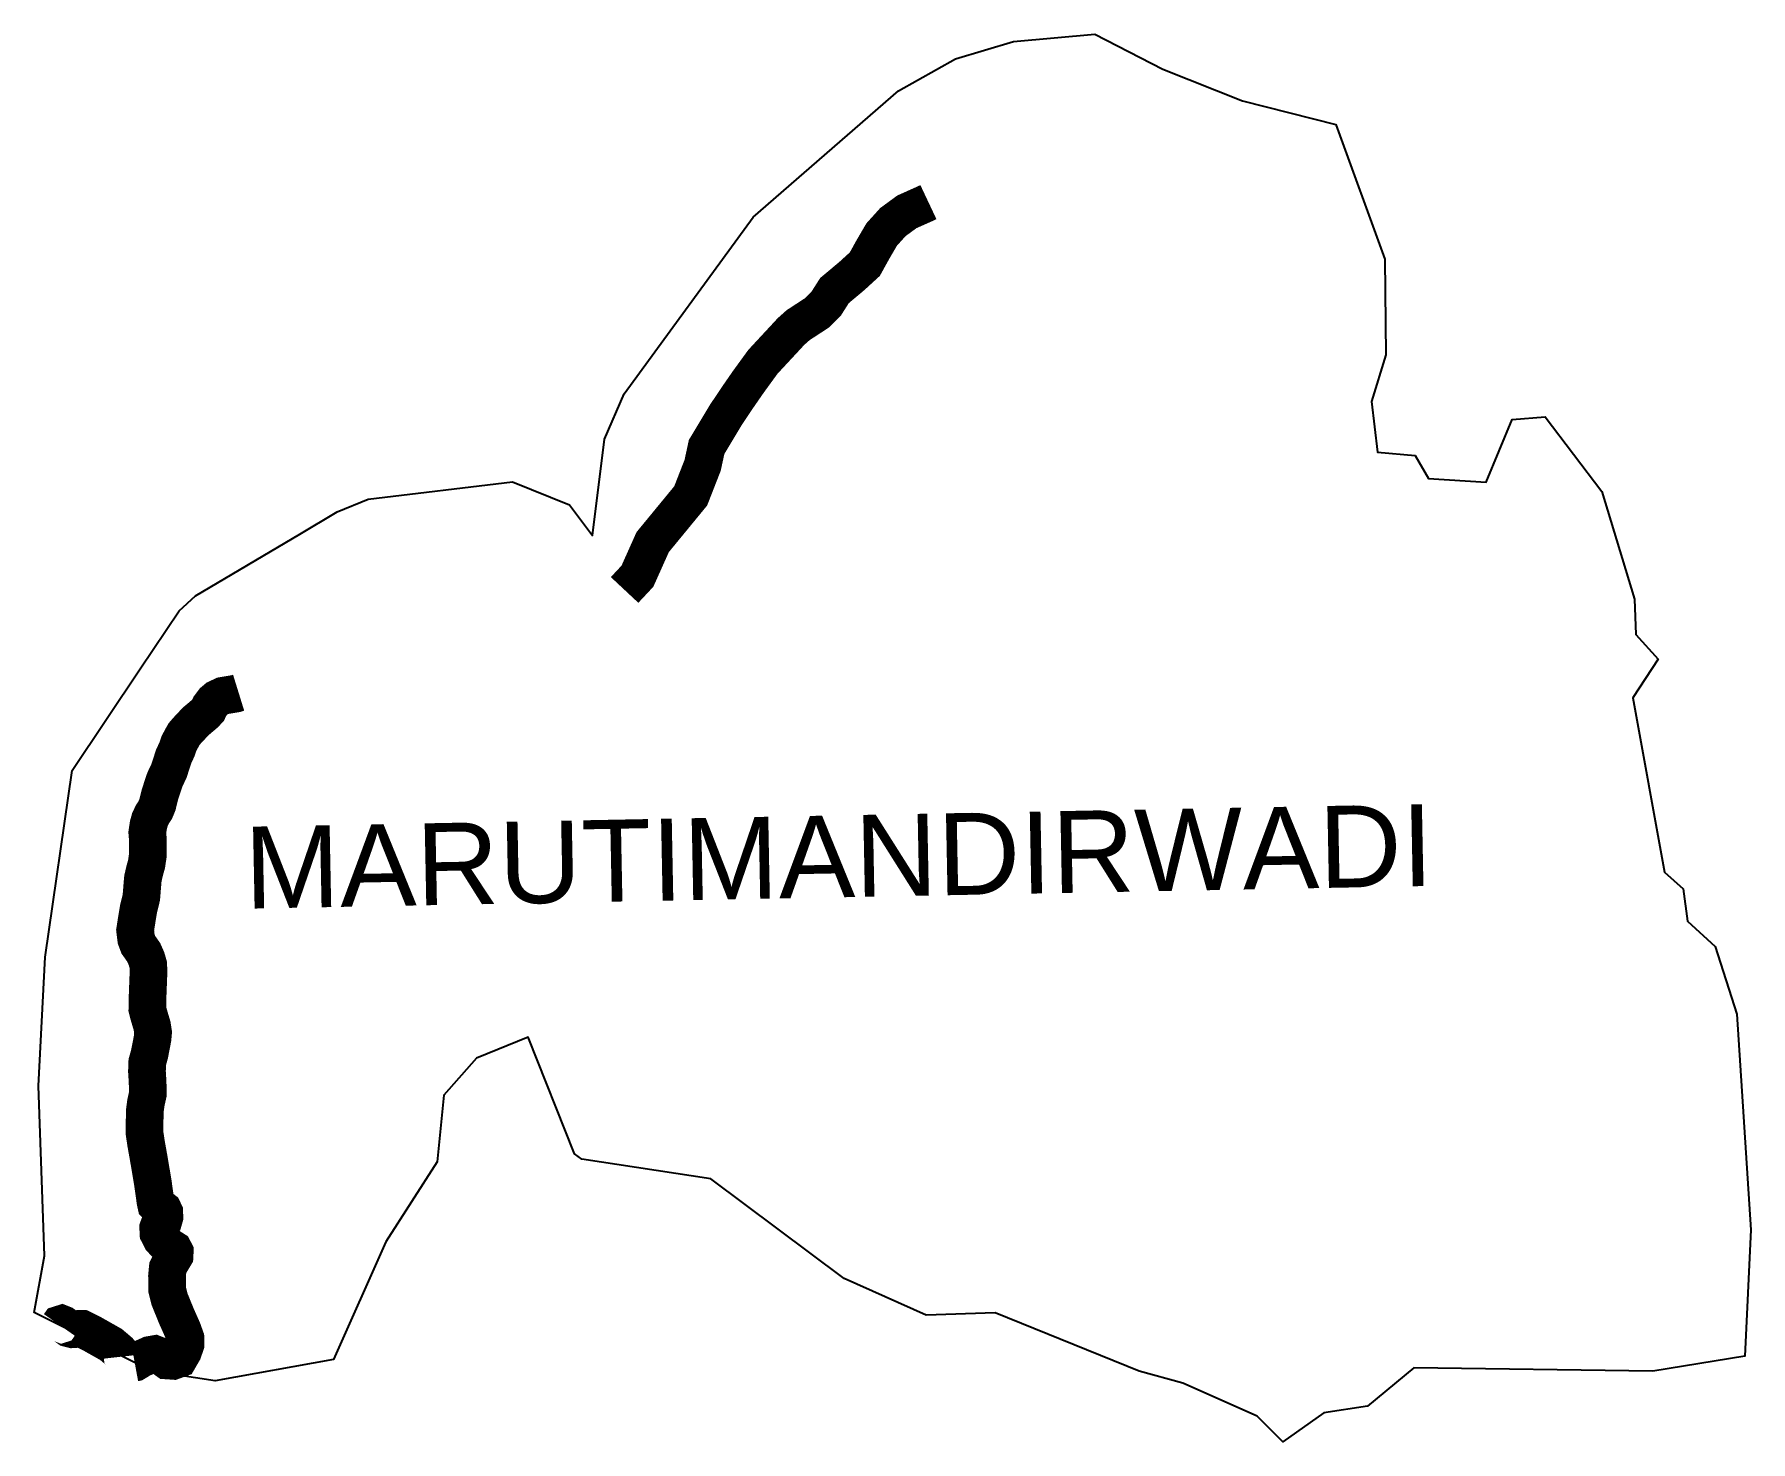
# Model space of a CAD drawing. Header units: feet. Extents: x 307300 to 309578, y 1927148 to 1929017.
import ezdxf

# ---------------------------------------------------------------- set-up
doc = ezdxf.new("R2010")
doc.units = ezdxf.units.FT
doc.header["$MEASUREMENT"] = 0
doc.layers.add('NATURALLY PROTECTED', color=3, linetype='Continuous')
doc.layers.add('VILLAGE NAME', color=250, linetype='Continuous')
doc.styles.get("Standard").update_dxf_attribs({"font": 'arial.ttf'})

msp = doc.modelspace()

# ---------------------------------------------------------------- linework, layer by layer
at = {"color": 4}
for points in [[(308599.9726124713, 1929007.505694448), (308707.8057132025, 1929016.971145655), (308798.1221467137, 1928970.526273888), (308903.8301940083, 1928928.435836291), (309027.5686494715, 1928897.326509079), (309092.7869498054, 1928718.493219221), (309093.8661812438, 1928591.501676032), (309075.2118007764, 1928529.615052388), (309083.0601249838, 1928462.082354952), (309132.8614949295, 1928457.850320694), (309150.4420698651, 1928427.179648579), (309227.358722538, 1928422.211313411), (309261.4899215075, 1928505.331664046), (309305.4975510463, 1928509.216392798), (309380.5356001465, 1928409.904854505), (309424.0094248171, 1928267.157635097), (309425.8153811747, 1928220.269426293), (309455.2715232567, 1928187.412098808), (309421.9080096525, 1928135.870358123), (309463.7860666948, 1927904.576428127), (309488.6728600239, 1927882.335964312), (309494.4590540908, 1927839.62897337), (309531.2002305428, 1927805.645702731), (309559.8141508547, 1927715.903193078), (309578.2235568126, 1927429.735173499), (309570.6685746763, 1927261.973989482), (309448.5589306549, 1927241.908644005), (309131.0463308348, 1927246.227402593), (309069.7270894304, 1927195.346577324), (309011.5611822515, 1927186.733102908), (308957.3675005752, 1927148.371634078), (308923.2413744744, 1927182.090896858), (308824.4011998943, 1927225.973532127), (308766.5244889917, 1927242.079877126), (308575.6977968368, 1927319.317632551), (308483.8021152384, 1927316.328289396), (308375.2665541285, 1927364.825929693), (308198.3701254474, 1927497.15948704), (308026.923562591, 1927523.585167441), (308017.0716802254, 1927530.582026127), (307955.7881860478, 1927685.527993003), (307887.3833556707, 1927657.781206914), (307844.0225161409, 1927608.486840703), (307834.9532766483, 1927520.05218726), (307766.6437272475, 1927413.52920103), (307697.4212707769, 1927257.640457873), (307540.346657704, 1927229.3590261), (307456.078962505, 1927242.118945775), (307300.3178622272, 1927320.013151681), (307313.9643460161, 1927395.308204457), (307305.7232950658, 1927620.787310228), (307314.8995405308, 1927791.863930112), (307350.6417721986, 1928039.739924724), (307440.9360627158, 1928174.563901258), (307492.6125270052, 1928251.725218643), (307514.0360776016, 1928271.326632763), (307652.5162886883, 1928353.481670497), (307702.2279642123, 1928382.973715219), (307743.3376031485, 1928399.702690643), (307934.925329256, 1928422.918038484), (308010.6996463952, 1928392.049801223), (308041.0812380371, 1928351.686249963), (308056.9386062373, 1928479.495194249), (308083.2718950812, 1928539.471033376), (308254.4970108892, 1928774.258653076), (308447.3666689369, 1928941.934366585), (308523.093882786, 1928984.429850644)], [(308523.093882786, 1928984.429850644), (308599.9726124713, 1929007.505694448)]]:
    msp.add_lwpolyline(points, dxfattribs=at)
at = {"layer": 'NATURALLY PROTECTED', "flags": 128}
msp.add_lwpolyline([(308486.9481310503, 1928794.161816757, 50, 50, 0), (308481.4759558049, 1928791.582188147, 50, 50, 0), (308458.3481430542, 1928781.263673709, 50, 50, 0), (308439.7637401224, 1928767.643462433, 50, 50, 0), (308424.8959146303, 1928751.134218968, 50, 50, 0), (308412.5063126758, 1928729.878003299, 50, 50, 0), (308402.540367869, 1928711.80959358, 50, 50, 0), (308385.4019742673, 1928696.125679416, 50, 50, 0), (308362.2741615167, 1928676.727024127, 50, 50, 0), (308351.1236713309, 1928659.185929219, 50, 50, 0), (308339.1463487661, 1928647.216376543, 50, 50, 0), (308314.1610051622, 1928630.913275586, 50, 50, 0), (308304.6619061349, 1928622.452321528, 50, 50, 0), (308267.2286048539, 1928582.081038881, 50, 50, 0), (308248.0250249711, 1928555.665945628, 50, 50, 0), (308233.157199479, 1928534.203967088, 50, 50, 0), (308218.2893739869, 1928511.915899975, 50, 50, 0), (308192.5802678513, 1928469.164677407, 50, 50, 0), (308187.2941488379, 1928444.730526331, 50, 50, 0), (308171.4350339308, 1928404.117415365, 50, 50, 0), (308122.121510467, 1928344.121335188, 50, 50, 0), (308120.9921437336, 1928342.747319049, 50, 50, 0), (308100.7367823244, 1928297.477253688, 50, 50, 0), (308083.6850592006, 1928279.252061826, 50, 50, 0)], format="xyseb", dxfattribs=at)
at = {"layer": 'NATURALLY PROTECTED', "const_width": 50, "flags": 128}
for points in [[(307571.4764005738, 1928142.799778257), (307567.7458431235, 1928141.645234528), (307550.5119583395, 1928138.699256896), (307542.505856367, 1928134.954144868), (307538.2428571625, 1928131.328618272), (307533.2538218269, 1928124.711178052), (307530.8953412003, 1928119.544328107), (307526.3602679134, 1928114.740030822), (307514.5693805138, 1928104.768883592), (307502.8611005655, 1928092.294414647), (307499.0520634096, 1928087.762316584), (307495.8773605354, 1928082.142180905), (307492.1585094961, 1928075.071834589), (307489.7098427531, 1928067.72928905), (307485.2649555825, 1928058.211427553), (307482.7162504581, 1928050.37877156), (307478.9973994188, 1928038.866680618), (307473.6461038842, 1928027.626409261), (307470.1091408108, 1928017.111243223), (307467.0215925871, 1928007.537195555), (307463.7559457298, 1927994.211961678), (307460.8533169382, 1927987.141615362), (307456.9533357993, 1927981.158927023), (307453.6884468085, 1927974.179313781), (307451.778623165, 1927967.420269224), (307450.2363647861, 1927956.99583626), (307450.9624009174, 1927948.74709889), (307451.1435310168, 1927927.988966037), (307449.2367388394, 1927915.151564796), (307446.7880720964, 1927906.449541693), (307444.4295914698, 1927896.206574877), (307443.7005238726, 1927887.638183749), (307442.3401534598, 1927870.959242861), (307438.6213024204, 1927855.640159175), (307436.4394046942, 1927842.53283653), (307434.0809240677, 1927827.485192793), (307435.5322384636, 1927815.610549191), (307438.3507440709, 1927808.135890222), (307445.4254280839, 1927798.164742992), (307449.0540930068, 1927790.00635906), (307451.5027597498, 1927781.666888616), (307451.8657778154, 1927772.058294046), (307450.6827481695, 1927740.809671514), (307450.3197301039, 1927722.680140351), (307452.5008699635, 1927714.286381918), (307456.5819812019, 1927700.598975017), (307457.9431094813, 1927691.715485766), (307457.1261293671, 1927683.194928811), (307453.1352042452, 1927662.655466462), (307450.2325754535, 1927652.321766572), (307449.7793712714, 1927639.903104163), (307450.6872953687, 1927625.725207172), (307450.9593694512, 1927609.771371604), (307448.4190008586, 1927598.531479883), (307446.9638971302, 1927587.608964104), (307446.6918230476, 1927573.286805322), (307446.6918230476, 1927557.423702827), (307448.5963416255, 1927544.507716874), (307451.8619884828, 1927526.287832274), (307457.5800914157, 1927492.485016764), (307461.1178123555, 1927467.104052774), (307462.0264943193, 1927462.971711727), (307464.2940309627, 1927460.614929621), (307468.0128820021, 1927458.801786687), (307471.1875848763, 1927456.354271507), (307472.8200293716, 1927453.000564496), (307472.9102154881, 1927446.383124277), (307471.6407890584, 1927441.941759288), (307466.2894935237, 1927436.412356683), (307464.7472351448, 1927432.242431643), (307465.1102532104, 1927424.990619178), (307468.9973506183, 1927417.386124597), (307477.5597266205, 1927408.394059366), (307485.1058036122, 1927403.607984623), (307486.7026283809, 1927400.562162646), (307486.4123655017, 1927395.050982584), (307481.332386183, 1927386.639001608), (307477.4142162476, 1927378.952125952), (307476.3986751037, 1927368.074407254), (307476.688937983, 1927349.945255728), (307479.8863768529, 1927337.246421735), (307489.1747889862, 1927314.476216529), (307497.0111288571, 1927296.927149259), (307500.7845462863, 1927286.339852326), (307500.9292987926, 1927277.492808159), (307497.7364071218, 1927268.2107008), (307492.0607447143, 1927258.433168079), (307484.513909856, 1927255.67738823), (307476.0970442268, 1927256.257472485), (307469.4217558725, 1927261.043547228), (307460.1333437391, 1927264.669453461), (307453.6028078913, 1927263.50928495), (307441.9930505911, 1927258.288147015), (307434.1567107202, 1927253.501692636), (307433.5424705108, 1927253.389167574)], [(307417.4755949391, 1927261.424013962), (307417.3222215952, 1927262.784179631), (307412.6780155285, 1927268.440380757), (307402.0845572388, 1927277.432445988), (307376.3390735101, 1927291.977451273), (307363.7130171996, 1927298.214116292), (307357.9085174829, 1927298.069095228), (307350.7974558765, 1927297.634032036), (307345.7182344244, 1927298.939221611), (307338.8974356973, 1927304.015338482), (307336.7200851703, 1927304.885464865), (307333.9629667515, 1927304.015338482), (307333.5334596491, 1927303.402440917)]]:
    msp.add_lwpolyline(points, dxfattribs=at)

# ---------------------------------------------------------------- texts
at = {"layer": 'VILLAGE NAME', "insert": (307578.1650536833, 1927964.71321015), "char_height": 108.7483136041808, "attachment_point": 1, "rotation": 1.10283298872307}
msp.add_mtext_dynamic_manual_height_columns('{\\fArial|b0|i0|c0|p34;MARUTIMANDIRWADI}', width=1571.31428896485, gutter_width=543.7415680209039, heights=[0], dxfattribs=at)

doc.saveas('drawing.dxf')
